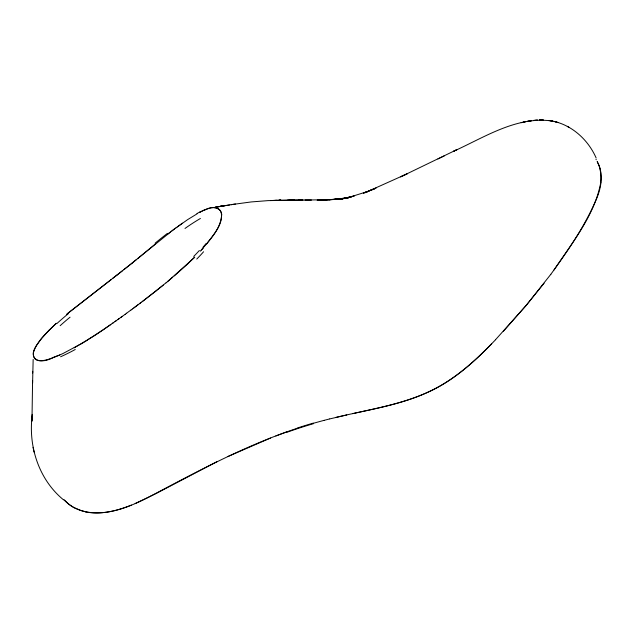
<?xml version="1.0" encoding="UTF-8"?>
<svg xmlns="http://www.w3.org/2000/svg" width="633" height="633" viewBox="0 0 633 633"><rect width="100%" height="100%" fill="white"/><g stroke="black" fill="none" stroke-linecap="round" stroke-linejoin="round"><path stroke-width="0.95" d="M32.6 383.036L33.153 359.473M221.7 214.753C220.664 229.486 209.23 240.508 200.25 251.206M32.71 371.326L32.663 373.011M31.951 421.333L32.046 417.725M31.974 420.454L32.6 380.433M31.998 419.584L32.133 416.008C28.303 446.969 39.119 479.901 63.632 499.943M32.046 417.859L32.212 414.346M600.788 182.423C594.609 215.489 572.216 242.613 554.017 269.959M550.75 274.413C567.492 251.364 583.832 227.658 595.376 201.5C601.121 189.125 604.191 174.083 597.18 161.542M550.813 274.326L526.245 305.359L495.56 339.684M544.087 283.228L526.173 305.399L503.306 331.375M206.659 243.934C213.234 234.701 223.552 224.549 221.162 212.245A12.882 9.305 -46.9 0 0 219.145 209.388C212.949 204.957 205.242 209.547 199.466 212.506M41.39 338.726L49.034 330.26M203.557 247.669L201.46 250.09M495.584 339.707C476.111 360.058 455.032 379.855 429.103 391.669C399.565 405.508 366.895 409.899 335.474 417.527M491.667 343.782C474.394 361.57 455.515 378.336 433.249 389.627C408.056 402.359 380.014 407.533 352.708 413.634M194.553 257.22L188.444 263.17M194.735 257.235L167.436 281.709M48.994 330.315L56.282 323.36M56.266 323.257C47.586 332.04 37.03 340.617 33.312 352.818C32.505 367.575 52.911 357.708 59.811 354.978M188.547 263.209L174.249 275.956M172.714 277.191L166.052 282.856M155.639 243.729L137.519 258.739M165.925 282.88L156.28 290.682M66.441 314.379L116.844 275.149M68.04 313.177L111.337 279.462M136.301 259.68L133.539 261.92M163.267 285.143L145.092 299.401M132.155 263.035L170.514 232.002M133.357 262.117L125.207 268.574M131.981 263.225L115.538 276.202M123.775 269.729L125.144 268.653M156.216 290.808L143.683 300.477M122.422 270.774L116.923 275.118M115.443 276.241L112.642 278.409M167.8 234.028L175.911 227.864M144.933 299.551L139.387 303.761M142.156 301.672L143.541 300.612M171.867 230.903L174.566 228.861M140.858 302.621L133.84 307.923M138.026 304.758L132.439 308.967M175.871 227.959L187.677 219.596L197.061 213.859M131.015 310.02L132.344 308.991M130.92 310.043L126.64 313.193M177.2 226.978L182.454 223.18M125.207 314.237L126.671 313.208M125.207 314.277L120.816 317.457M122.343 316.31L117.928 319.523M119.471 318.375L115.071 321.548M116.591 320.433L102.19 330.505M112.263 323.487L113.703 322.474M107.974 326.517L110.815 324.5M107.919 326.509L97.798 333.456A246.364 176.916 -26.1 0 1 93.407 336.321L74.219 347.834M102.111 330.481L87.449 339.976M80.011 344.423L63.181 353.428A86.357 63.102 -25.7 0 1 58.03 355.667M596.136 157.965C588.326 140.051 572.208 125.12 552.767 121.132C517.145 115.594 484.672 137.266 453.584 151.271L457.287 149.451L400.626 176.876L407.225 173.758L364.98 192.717L376.572 187.748M217.19 461.544L156.177 493.495L135.145 503.551M437.933 158.954L444.342 155.845M297.288 428.256C244.852 445.632 196.159 472.028 147.521 497.783C125.556 508.908 97.83 519.464 74.045 507.721C70.318 505.617 66.892 502.926 64.075 499.69M227.722 456.599L270.497 438.052M204.111 210.346C208.399 208.312 213.772 206.129 218.258 208.874A9.669 6.987 -47.4 0 1 218.828 209.27L220.244 210.583L221.392 213.052A7.683 5.562 -47.5 0 1 221.7 214.753M370.044 190.549L375.163 188.515L363.413 193.144L368.343 191.277L349.456 197.195L353.982 196.127L340.238 199.15M131.427 505.079C119.415 509.913 106.566 513.505 93.51 512.896A53.955 39.032 -29.1 0 1 85.787 511.923M275.846 435.955L286.535 431.975M52.721 357.764C38.004 365.565 26.04 357.811 38.526 342.722A54.691 37.885 -26.4 0 1 41.414 338.734M313.224 423.319L324.08 420.344M324.238 420.32L329.635 418.935M329.817 418.896L346.805 414.947M342.263 198.881L353.982 196.127M521.157 122.699L525.366 121.75L523.317 122.216M340.293 199.142L350.927 196.966L336.455 199.348L348.554 197.884L332.958 199.545L345.238 198.438L329.271 199.704L341.654 198.889L317.173 200.281L337.919 199.324L325.338 199.854M229.455 204.981L218.543 206.682L232.683 204.443M224.921 205.646L215.062 207.181L221.344 206.231L216.446 206.944M235.436 204L231.187 204.649L251.174 201.943L268.115 200.621L329.635 199.672M274.864 200.384L270.544 200.55L280.902 200.234L274.864 200.384L276.771 200.321M285.578 200.163L294.4 200.02M280.902 200.234L278.979 200.265L285.072 200.178M287.611 200.107L292.13 200.06M290.064 200.075L302.993 199.988L298.744 199.988M304.987 199.981L311.444 200.075M85.811 511.891L80.961 510.562L74.093 507.579A65.935 47.625 -28.5 0 1 67.984 503.504L64.431 500.276M557.942 122.454L554.429 121.496L556.051 121.94M567.295 126.363L568.98 127.32M595.954 159.255L596.246 159.761M597.283 161.819L598.707 164.865A41.137 29.355 -38.3 0 1 599.807 168.188M599.823 168.18L600.709 173.038M34.079 452.104L33.066 447.333M57.991 355.556A103.369 74.813 -25.6 0 1 52.689 357.621M87.52 340.071A246.506 182.336 -25.6 0 1 80.082 344.518M199.379 250.478A182.478 165.063 -35.1 0 1 193.706 256.444M199.814 212.142A75.944 52.064 -43.8 0 1 204.087 210.109M196.982 213.535A72.534 48.891 -43.2 0 1 199.799 212.047M56.756 323.669A230.167 155.623 -27.4 0 1 68.499 313.533M286.646 432.394A440.085 404.139 -54.7 0 1 313.367 423.722M60.143 325.702A185.24 122.667 -28 0 1 70.057 317.188M155.125 243.167A235.856 96.453 -38.6 0 1 167.381 233.395M185.002 228.458A110.427 57.864 -39.4 0 1 200.416 218.472M206.097 243.523A178.261 165.965 -32.1 0 1 203.003 247.234M203.573 251.76A148.51 133.967 -35.1 0 1 196.744 259.071M75.24 349.503A148.66 111.859 -25.5 0 1 60.57 356.783M600.622 173.07A66.156 47.855 -35.1 0 1 600.662 182.446M297.249 428.066A425.091 390.719 -55 0 1 313.193 423.137M531.506 120.697L527.376 121.362L531.506 120.697M535.368 120.294L533.461 120.46L537.544 120.112L535.368 120.294M543.383 120.041L539.411 120.041L543.383 120.041M552.767 121.132L549.025 120.499L552.767 121.132"/></g></svg>
